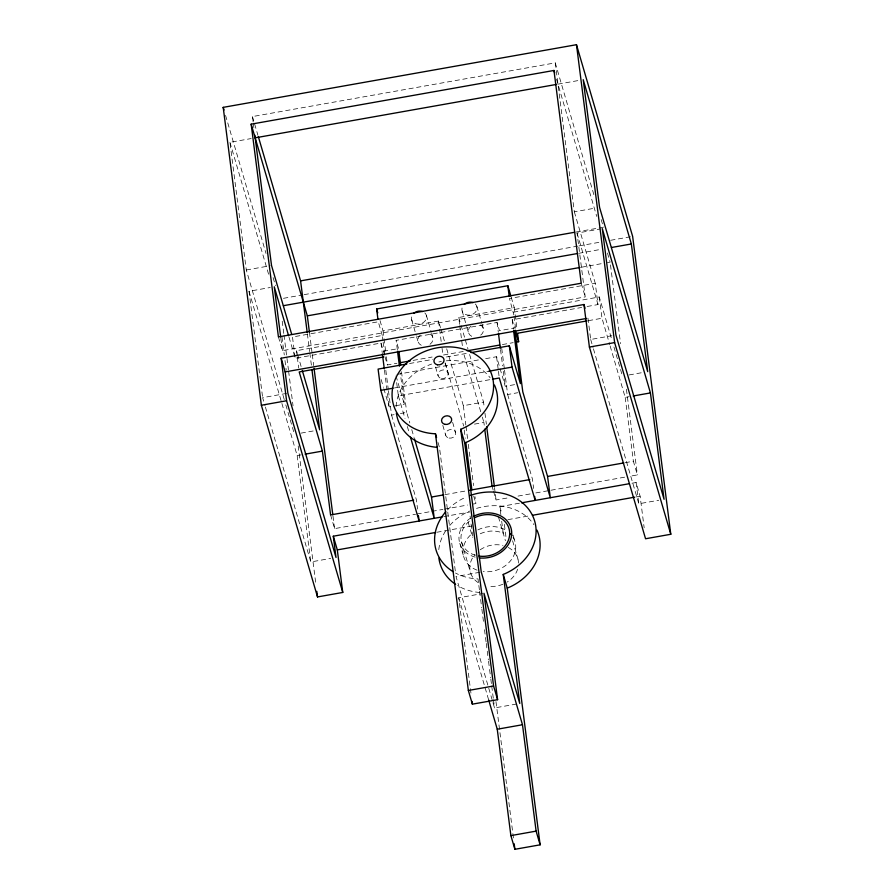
<?xml version="1.0" encoding="UTF-8"?>
<svg xmlns="http://www.w3.org/2000/svg" width="894" height="894" viewBox="0 0 894 894"><rect width="100%" height="100%" fill="white"/><g stroke="black" fill="none" stroke-linecap="round" stroke-linejoin="round"><path stroke-width="0.67" stroke-dasharray="4.47 3.35" d="M253.136 121.886L252.454 116.566L555.252 62.871L594.387 196.445M284.258 399.562L246.297 269.988L229.937 142.325L251.192 138.559M557.979 84.148L579.223 80.382M246.297 269.988L270.2 265.753M555.252 62.871L574.328 211.811L595.583 208.045M575.993 232.038L603.394 227.177L600.645 217.823M262.478 396.277L249.024 291.265L270.267 287.499M278.425 336.937L282.437 350.627L585.235 296.92L577.055 233.088L600.958 228.853M283.487 298.317L302.742 294.897M304.116 294.651L577.647 246.141M579.021 245.895L599.65 242.24M610.647 240.285L631.265 236.631M578.709 253.315L600.634 249.426M581.357 267.25L601.908 263.596M607.384 262.624L610.133 262.143L607.205 252.186M587.101 306.497L597.997 304.563L595.27 283.286L509.479 298.495L513.827 314.856M380.028 320.6L383.045 330.914L438.563 321.069L440.496 327.673M459.617 324.298L458.745 317.482L514.262 307.637L516.877 328.064M297.166 356.002L296.484 350.683L382.274 335.462L382.956 340.782M513.491 312.196L599.282 296.976L611.999 340.379M288.997 337.094L295.199 358.271L380.989 343.05L384.677 355.644M397.349 349.867L396.131 340.368L497.064 322.466L499.467 330.679L514.609 327.997L512.206 319.773L581.659 307.458M383.392 351.264L398.534 348.582L396.131 340.368M588.386 320.667L602.008 318.253L609.742 344.637M385.001 356.74L387.404 364.953L396.891 363.277M413.14 360.394L432.093 357.03M502.372 344.57L513.201 342.648M409.53 363.523L432.763 359.399M446.43 356.974L468.3 353.096M286.561 393.416L262.646 397.662L265.004 405.675M587.961 318.197L590.688 339.474L611.932 335.708M397.003 374.385L478.849 359.869M485.666 358.662L496.572 356.717L505.244 386.297L515.335 384.509M394.489 387.951L488.794 371.222M396.668 382.598L398.366 395.897L491.119 379.447M383.817 388.644L389.169 406.882L394.209 405.988M395.472 405.764L404.311 404.2L400.311 372.966M388.443 390.656L391.572 415.095L394.098 414.648M400.411 413.531L406.714 412.413L409.81 422.985M504.518 370.06L507.647 394.511L517.738 392.723M301.077 433.121L314.364 430.763M629.108 374.944L642.395 372.586M446.698 348.828L463.349 405.686L483.542 402.099L484.246 407.619M281.901 403.473L297.166 455.571L301.144 454.867M474.468 424.125L483.889 422.46L484.414 426.527M610.121 345.956L625.197 397.394L629.186 396.69M444.966 494.639L466.5 490.828M625.208 462.679L633.377 461.226L637.388 474.915L629.152 476.379M330.579 514.933L334.591 528.622L415.531 514.274M416.895 514.028L430.617 511.591M431.992 511.346L442.966 509.401M444.34 509.155L467.663 505.021M473.149 504.048L475.887 503.557L475.005 496.673M493.522 491.264L496.081 499.981L509.792 497.545M518.028 496.092L530.377 493.901M535.864 492.929L549.587 490.493M550.95 490.247L627.778 476.625M443.748 516.62L469.562 512.038M500.852 514.653L499.835 506.674L520.219 503.054M632.013 483.229L636.103 482.503L640.115 496.192L644.161 527.773M436.786 532.265L472.211 525.974M507.937 519.637L529.74 515.771M636.025 496.919L640.115 496.192M265.395 407.005L310.788 561.957L330.713 558.426M593.426 348.828L638.83 503.78L658.744 500.249M479.922 572.261L456.018 576.496L492.583 701.298M470.948 693.107L458.734 597.773L482.648 593.538M492.974 702.628L494.527 707.936L518.431 703.701M475.206 557.118L474.278 556.85A26.719 22.227 -16.3 0 1 459.035 539.596A26.719 22.227 -16.3 0 1 470.467 518.162M556.515 79.164L596.723 216.393M574.328 211.811L595.27 283.286M613.943 346.995L622.47 376.117M577.055 233.088L597.997 304.563M581.223 283.23L585.235 296.92M590.688 339.474L593.035 347.498M511.245 297.333L514.262 307.637M507.647 394.511L532.444 479.128L533.629 488.437M476.848 306.374L481.765 323.125M482.145 324.421L483.274 328.288M462.12 310.9L466.646 326.366M467.026 327.662L468.534 332.814M458.745 317.482L460.689 324.097M461.069 325.416L464.947 338.636M465.338 339.966L468.043 349.219M469.596 354.505L483.542 402.099M480.748 411.754L463.103 351.532L442.921 355.108L442.049 348.302M482.324 417.107L483.889 422.46M513.067 535.104L514.888 541.328M512.575 540.736L517.95 559.063M499.835 506.674L502.026 514.139M492.069 486.291L493.164 490.024M498.416 516.844L505.412 540.736M440.887 329.003L444.754 342.223M445.279 363.143L463.707 426.036M445 362.785L447.916 372.742M426.382 315.325L431.299 332.076M431.668 333.373L432.808 337.228M452.632 422.359L455.549 432.316M473.708 496.092L475.887 503.557M435.546 367.043L438.094 375.759M442.809 425.376L445.726 435.333M411.653 319.851L416.179 335.317M416.559 336.613L418.068 341.765M468.154 522.23L472.602 537.395M438.026 442.496L439.479 447.469L455.661 573.747M461.55 542.021L470.378 572.138M459.795 543.328L463.807 557.029M396.02 375.905L404.311 404.2M411.754 429.601L414.078 437.535M382.274 335.462L378.263 321.773L292.472 336.993L295.199 358.271M458.734 597.773L488.694 700.013M398.366 395.897L404.993 418.515M407.329 426.505L409.284 433.154M381.146 379.514L383.437 387.337M391.572 415.095L416.369 499.712L417.565 509.021M252.454 116.566L257.93 135.273M296.484 350.683L297.255 353.32M297.646 354.639L301.502 367.825M225.556 115.393L266.021 253.471M273.083 277.598L275.441 285.644M229.937 142.325L269.474 277.241M285.823 404.904L294.439 434.294M249.024 291.265L281.509 402.144M610.479 264.903L620.57 343.665M626.415 389.259L637.388 474.915M625.197 397.394L633.377 461.226M636.103 482.503L638.83 503.78M599.282 296.976L602.008 318.253M514.005 316.185L515.536 328.154M512.206 319.773L513.424 329.283M501.735 348.336L504.339 368.708M497.064 322.466L498.282 331.976M500.539 349.621L502.629 365.925M503.322 371.356L505.244 386.297M496.572 356.717L498.282 370.015M498.45 371.345L499.131 376.665M484.95 413.129L486.37 424.158M494.494 487.576L495.198 493.086M495.377 494.471L496.081 499.981M459.795 325.662L462.41 346.079M463.349 405.686L465.83 424.985M465.998 426.36L467.596 438.775M468.3 444.284L473.596 485.643M464.221 430.115L465.271 438.261M495.98 701.634L513.48 838.259M470.076 516.039L470.412 518.699M471.093 524.018L471.943 530.678M472.121 532.008L472.624 535.998M479.407 589.895L477.999 578.921L475.899 578.798A51.394 42.744 -16.3 0 1 455.482 573.02M479.575 591.269L480.458 598.131M480.637 599.505L481.687 607.741M481.866 609.116L483.799 624.213M484.503 629.7L486.09 642.06M486.258 643.434L488.37 659.906M488.549 661.269L489.431 668.131M489.599 669.505L490.661 677.741M490.828 679.116L491.532 684.603M491.711 685.977L493.298 698.337M493.466 699.711L494.527 707.936M438.563 321.069L439.435 327.874M439.602 329.238L441.178 341.497M401.495 371.669L406.714 412.413M383.045 330.914L385.66 351.342M386.364 356.784L387.404 364.953M383.124 342.111L384.833 355.41M385.828 370.284L388.264 389.292M380.989 343.05L382.207 352.56M384.465 370.217L389.169 406.882M309.447 332.423L312.107 353.152M312.285 354.538L313.705 365.59M332.993 516.184L334.591 528.622M307.357 333.73L309.648 351.577M309.827 352.951L311.403 365.3M297.333 357.332L298.697 367.97M282.213 321.214L283.811 333.685M283.979 335.071L288.427 369.703M288.594 371.088L293.031 405.731M298.183 445.905L315.75 583.078M281.979 337.027L284.281 354.985M284.985 360.517L286.225 370.183M297.166 455.571L310.788 561.957M253.304 123.216L253.985 128.535M280.861 338.401L282.437 350.627M504.361 524.353L506.227 538.981M501.702 521.303L503.233 533.271A24.663 20.517 -16.3 0 0 478.189 534.836M396.098 406.647A51.394 42.744 -16.3 0 1 431.634 364.048M438.898 361.969A51.394 42.744 -16.3 0 1 441.368 361.478M446.341 360.807A51.394 42.744 -16.3 0 1 490.113 377.749M447.402 509.96A51.394 42.744 -16.3 0 1 465.472 497.355M479.91 592.499A51.394 42.744 -16.3 0 1 457.516 585.592M438.786 549.654A51.394 42.744 -16.3 0 1 445.57 531.014M449.805 525.415A51.394 42.744 -16.3 0 1 469.484 511.055M476.547 508.395A51.394 42.744 -16.3 0 1 533.886 524.622M513.1 537.339A26.719 22.227 -16.3 0 1 505.266 565.757L504.216 566.494A26.719 22.227 -16.3 0 1 483.173 571.579M477.128 570.16A26.719 22.227 -16.3 0 1 472.412 533.36M477.843 529.907A26.719 22.227 -16.3 0 1 506.887 530.868M475.329 303.982A7.711 6.414 -16.3 0 1 475.094 312.554A7.711 6.414 -16.3 0 1 465.115 314.319A7.711 6.414 -16.3 0 1 462.734 306.206M424.862 312.922A7.711 6.414 -16.3 0 1 424.628 321.505A7.711 6.414 -16.3 0 1 414.637 323.27A7.711 6.414 -16.3 0 1 412.268 315.157M430.215 334.032A7.711 6.414 -16.3 0 1 430.036 344.279M421.264 345.285A7.711 6.414 -16.3 0 1 420.269 335.172M480.38 324.913A7.711 6.414 -16.3 0 1 480.503 335.328M471.73 336.334A7.711 6.414 -16.3 0 1 470.736 326.221M508.228 547.452A24.663 20.517 -16.3 0 1 518.352 561.041L518.464 562.047A24.663 20.517 -16.3 0 1 518.52 563.064M517.637 569.187A24.663 20.517 -16.3 0 1 507.155 582.072M502.886 584.251A24.663 20.517 -16.3 0 1 487.621 586.173M478.212 582.664A24.663 20.517 -16.3 0 1 469.976 570.171L469.864 569.165A24.663 20.517 -16.3 0 1 474.982 554.425M480.179 549.788A24.663 20.517 -16.3 0 1 502.976 545.485M475.418 555.297A24.663 20.517 -16.3 0 1 461.148 540.043L461.036 539.037A24.663 20.517 -16.3 0 1 467.73 522.632L468.568 521.839A24.663 20.517 -16.3 0 1 470.389 520.353M441.424 378.497A5.14 4.269 -16.3 0 0 447.972 372.943A5.14 4.269 -16.3 0 0 439.624 371.312A5.14 4.269 -16.3 0 0 441.424 378.497M449.056 438.071A5.14 4.269 -16.3 0 0 455.605 432.517A5.14 4.269 -16.3 0 0 447.257 430.886A5.14 4.269 -16.3 0 0 449.056 438.071"/><path stroke-width="1.34" d="M435.467 433.78L468.355 690.47L472.367 704.159L497.6 699.689L493.589 686L460.701 429.31L462.679 428.472A51.394 42.744 -16.3 0 0 480.659 358.282A51.394 42.744 -16.3 0 0 398.612 372.832A51.394 42.744 -16.3 0 0 433.378 433.668L435.467 433.78L436.563 437.512M470.143 495.488A51.394 42.744 -16.3 0 1 532.969 516.464A51.394 42.744 -16.3 0 1 505.199 573.602L503.233 574.44L519.76 703.466L481.251 572.026L464.712 442.999L466.69 442.161A51.394 42.744 -16.3 0 0 494.449 385.012M488.694 700.013L497.254 729.225L510.876 835.611L514.888 849.3L540.121 844.83L507.244 588.129L509.211 587.302A51.394 42.744 -16.3 0 0 536.981 530.153M223.209 107.358L576.474 44.7L632.639 236.385L670.791 534.277L645.557 538.758L589.403 347.062L583.95 304.508L281.152 358.215L286.594 400.769L342.76 592.454L317.526 596.935L261.361 405.239L223.209 107.358L223.992 110.04M553.967 70.458L581.223 283.23L278.425 336.937L251.158 124.154L553.967 70.458L554.693 72.939M255.17 137.844L556.604 84.394M258.321 136.603L300.585 280.872L574.619 232.272M283.398 305.692L577.345 253.55M611.429 247.504L631.354 243.973L647.703 371.647L599.561 207.341L583.212 79.667L631.354 243.973M251.158 124.154L307.324 315.85L579.982 267.485M377.938 319.214L376.631 309L507.837 285.734L510.865 296.048M281.152 358.215L285.164 371.904L586.587 318.443M383.638 356.985L299.211 371.96L322.399 451.101L330.579 514.933L413.643 500.193M516.218 333.473L587.034 320.912M399.596 362.796L410.424 360.874M467.171 350.806L499.668 345.05M515.916 342.167L518.621 341.687L517.57 333.518M406.792 364.003L378.095 369.088L380.822 390.365L419.096 520.99L418.414 515.67M471.037 352.605L509.312 345.822L520.375 383.615L513.592 330.646M261.361 405.239L286.594 400.769M589.403 347.062L614.636 342.592L670.791 534.277M380.822 390.365L393.125 388.186M488.794 371.222L512.038 367.099L550.302 497.723L547.575 476.446L522.789 391.829L514.955 330.713M492.482 379.212L499.299 377.994L535.171 500.405L534.657 496.416M305.133 454.163L322.399 451.101M633.164 395.986L650.43 392.924L664.063 499.31L615.921 335.004L602.288 228.618L650.43 392.924M414.458 438.853L431.511 497.03L443.614 494.885M469.194 490.348L529.751 479.609M547.575 476.446L623.844 462.913M285.164 371.904L287.879 393.181L336.021 557.487L333.294 536.21L442.385 516.866M521.582 502.819L629.287 483.71M333.294 536.21L337.306 549.899L435.423 532.5M532.466 515.29L634.662 497.165M468.355 690.47L493.589 686M497.254 729.225L522.487 724.743L536.109 831.129L540.121 844.83M510.876 835.611L536.109 831.129M583.95 304.508L585.045 308.24M515.257 330.188L518.621 341.687M460.701 429.31L464.712 442.999M503.233 574.44L507.244 588.129M522.487 724.743L483.967 593.303L497.6 699.689M376.631 309L377.76 312.866M410.458 437.144L434.238 518.308L431.511 497.03M291.69 334.345L271.53 265.518L254.835 135.184M302.284 370.462L319.672 429.824L311.928 369.423M288.606 335.764L274.257 286.795L280.694 337.049M576.474 44.7L614.636 342.592M507.837 285.734L509.155 295.948M509.312 345.822L512.038 367.099M498.45 333.328L500.372 348.269M486.716 426.919L494.315 486.191M484.76 429.243L492.069 486.291M465.796 442.34L471.876 489.867M514.184 843.78L514.888 849.3M472.01 701.399L472.367 704.159M398.88 351.297L400.624 364.875M397.517 351.23L399.439 366.171M382.386 353.912L384.297 368.853M307.324 315.85L309.447 332.423M314.051 368.35L332.814 514.81M337.306 549.899L342.76 592.454M300.585 280.872L307.19 332.356M316.822 591.392L317.526 596.935M437.389 447.358A51.394 42.744 -16.3 0 1 396.355 412.983M473.831 516.218A26.719 22.227 -16.3 0 1 507.848 521.817A26.719 22.227 -16.3 0 1 501.255 552.067L500.204 552.805A26.719 22.227 -16.3 0 1 479.162 557.89M453.504 571.903A51.394 42.744 -16.3 0 1 445.793 511.726M455.616 584.385A51.394 42.744 -16.3 0 1 438.887 558.124M510.396 533.807A26.719 22.227 -16.3 0 1 511.86 535.506M464.321 304.318A7.711 6.414 -16.3 0 1 473.015 302.585M413.855 313.258A7.711 6.414 -16.3 0 1 422.549 311.537M474.423 517.838A24.663 20.517 -16.3 0 1 509.524 530.924L509.636 531.919A24.663 20.517 -16.3 0 1 478.793 556.046M445.044 424.382A5.14 4.269 -16.3 0 0 451.593 418.828A5.14 4.269 -16.3 0 0 443.245 417.196A5.14 4.269 -16.3 0 0 445.044 424.382M437.412 364.808A5.14 4.269 -16.3 0 0 443.96 359.254A5.14 4.269 -16.3 0 0 435.613 357.622A5.14 4.269 -16.3 0 0 437.412 364.808"/></g></svg>
